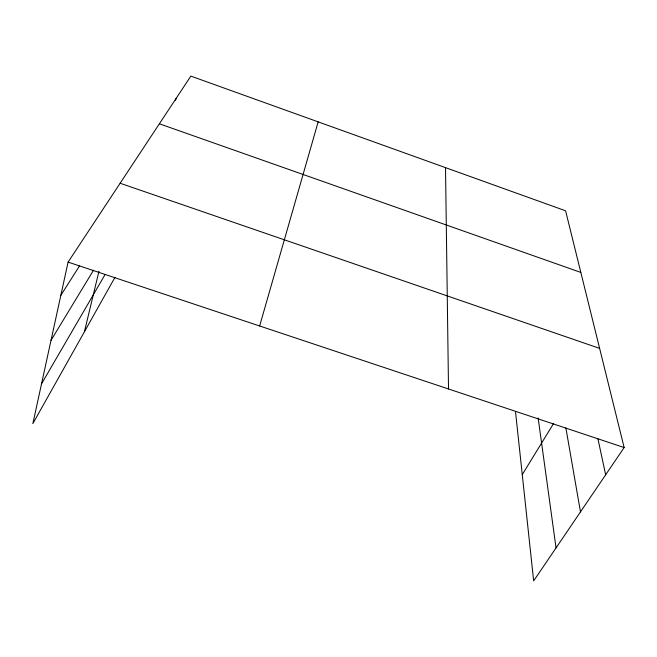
<?xml version="1.0" encoding="UTF-8"?>
<svg xmlns="http://www.w3.org/2000/svg" width="657" height="657" viewBox="0 0 657 657"><rect width="100%" height="100%" fill="white"/><g stroke="black" fill="none" stroke-linecap="round" stroke-linejoin="round"><path stroke-width="0.99" d="M515.482 411.397L533.656 580.895L624.15 447.548L565.587 210.798L190.842 76.105L68.09 262.11L32.85 423.625L114.967 277.353M84.408 331.785L98.961 271.267M175.534 100.472L176.043 98.525M259.638 325.987L318.16 121.865M41.522 383.869L105.161 274.396M51.024 340.318L93.54 270.175M522.258 474.625L553.646 423.404M60.855 295.297L79.472 265.986M68.09 262.11L624.15 447.548M120.132 183.246L599.619 348.382M159.372 123.787L580.837 272.441M597.927 438.827L605.655 474.806M565.866 427.879L580.484 511.893M538.132 417.918L556.044 547.905M445.52 167.642L448.517 388.977"/></g></svg>
